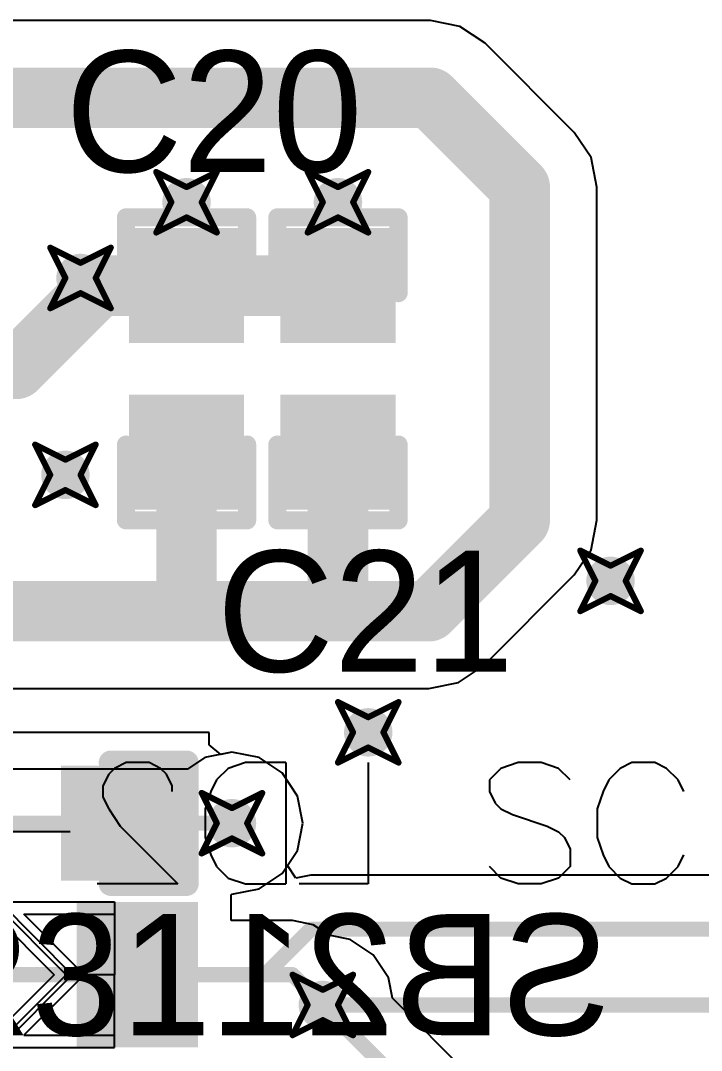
# Model space of a CAD drawing. Header units: millimetres. Extents: x 2.26 to 6.57, y 1.2 to 4.64.
# Drawn here: x 4.3535 to 4.5783, y 2.6781 to 3.0181 of the extents above; entities that cross this region are included whole.
import ezdxf

# ---------------------------------------------------------------- set-up
doc = ezdxf.new("R2010")
doc.units = ezdxf.units.MM
doc.header["$MEASUREMENT"] = 0
for name, color, linetype in [('BottomLayer', 5, 'Continuous'), ('BottomOverlay', 54, 'Continuous'), ('BottomPaste', 16, 'Continuous'), ('BottomSolder', 6, 'Continuous'), ('DrillDrawing', 1, 'Continuous'), ('MultiLayer', 9, 'Continuous'), ('TopLayer', 1, 'Continuous'), ('TopOverlay', 2, 'Continuous'), ('TopPaste', 8, 'Continuous'), ('TopSolder', 216, 'Continuous'), ('ViaHoleLayer', 16, 'Continuous')]:
    doc.layers.add(name, color=color, linetype=linetype)

# ---------------------------------------------------------------- blocks, each defined once
blk = doc.blocks.new('JP2_SMD_B_13')
at = {"layer": 'BottomLayer'}
for p, q in [((-0.02625, 0.02), (-0.02625, 0)), ((0.00375, 0.02), (-0.02625, 0.02)), ((-0.01625, 0), (0.00375, 0.02)), ((-0.00625, 0), (0.01375, 0.02)), ((0.01375, 0.02), (0.02375, 0.02)), ((0.02375, 0.02), (0.02375, -0.02)), ((-0.02625, -0.02), (-0.02625, 0)), ((-0.02625, 0), (-0.01625, 0)), ((-0.02625, 0), (-0.01625, 0)), ((-0.01625, 0), (0.00375, -0.02)), ((0.01375, -0.02), (-0.00625, 0)), ((0.00375, -0.02), (-0.02625, -0.02)), ((0.02375, -0.02), (0.01375, -0.02))]:
    blk.add_line(p, q, dxfattribs=at)
for points in [[(-0.01775, 0.02), (-0.04975, 0.02), (-0.01775, -0.02), (-0.04975, -0.02)], [(0.04975, 0.02), (0.01775, 0.02), (0.04975, -0.02), (0.01775, -0.02)]]:
    blk.add_solid(points, dxfattribs=at)
at = {"layer": 'BottomPaste'}
for p, q in [((-0.02625, 0.02), (-0.02625, 0)), ((0.00375, 0.02), (-0.02625, 0.02)), ((-0.01625, 0), (0.00375, 0.02)), ((-0.00625, 0), (0.01375, 0.02)), ((0.01375, 0.02), (0.02375, 0.02)), ((0.02375, 0.02), (0.02375, -0.02)), ((-0.02625, -0.02), (-0.02625, 0)), ((-0.02625, 0), (-0.01625, 0)), ((-0.02625, 0), (-0.01625, 0)), ((-0.01625, 0), (0.00375, -0.02)), ((0.01375, -0.02), (-0.00625, 0)), ((0.00375, -0.02), (-0.02625, -0.02)), ((0.02375, -0.02), (0.01375, -0.02))]:
    blk.add_line(p, q, dxfattribs=at)
for points in [[(-0.01775, 0.02), (-0.04975, 0.02), (-0.01775, -0.02), (-0.04975, -0.02)], [(0.04975, 0.02), (0.01775, 0.02), (0.04975, -0.02), (0.01775, -0.02)]]:
    blk.add_solid(points, dxfattribs=at)
at = {"layer": 'BottomSolder'}
for p, q in [((-0.02625, 0.024), (-0.02625, 0)), ((0.01175, 0.024), (-0.02625, 0.024)), ((-0.01225, 0), (0.01175, 0.024)), ((-0.01025, 0), (0.01375, 0.024)), ((0.01375, 0.024), (0.02375, 0.024)), ((0.02375, 0.024), (0.02375, -0.024)), ((-0.02625, -0.024), (-0.02625, 0)), ((-0.02625, 0), (-0.01225, 0)), ((-0.02625, 0), (-0.01225, 0)), ((-0.01225, 0), (0.01175, -0.024)), ((0.01375, -0.024), (-0.01025, 0)), ((0.01175, -0.024), (-0.02625, -0.024)), ((0.02375, -0.024), (0.01375, -0.024))]:
    blk.add_line(p, q, dxfattribs=at)
for points in [[(-0.01375, 0.024), (-0.05375, 0.024), (-0.01375, -0.024), (-0.05375, -0.024)], [(0.05375, 0.024), (0.01375, 0.024), (0.05375, -0.024), (0.01375, -0.024)]]:
    blk.add_solid(points, dxfattribs=at)
blk = doc.blocks.new('0603C_85')
at = {"layer": 'TopLayer'}
for points in [[(-0.0125, 0.015), (-0.0425, 0.015), (-0.0125, -0.015), (-0.0425, -0.015)], [(0.0425, 0.015), (0.0125, 0.015), (0.0425, -0.015), (0.0125, -0.015)]]:
    blk.add_solid(points, dxfattribs=at)
at = {"layer": 'TopOverlay', "const_width": 0.006}
for points in [[(-0.05, 0.02), (-0.025, 0.02)], [(-0.05, 0.02), (-0.05, -0.02)], [(0.025, 0.02), (0.05, 0.02)], [(0.05, 0.02), (0.05, -0.02)], [(-0.05, -0.02), (-0.025, -0.02)], [(0.025, -0.02), (0.05, -0.02)]]:
    blk.add_lwpolyline(points, dxfattribs=at)
at = {"layer": 'TopOverlay', "const_width": 0.003}
for points in [[(-0.0515, 0.02, 1), (-0.0485, 0.02, 1)], [(-0.0515, 0.02, 1), (-0.0485, 0.02, 1)], [(-0.0265, 0.02, 1), (-0.0235, 0.02, 1)], [(0.0235, 0.02, 1), (0.0265, 0.02, 1)], [(0.0485, 0.02, 1), (0.0515, 0.02, 1)], [(0.0485, 0.02, 1), (0.0515, 0.02, 1)], [(-0.0515, -0.02, 1), (-0.0485, -0.02, 1)], [(-0.0515, -0.02, 1), (-0.0485, -0.02, 1)], [(-0.0265, -0.02, 1), (-0.0235, -0.02, 1)], [(0.0235, -0.02, 1), (0.0265, -0.02, 1)], [(0.0485, -0.02, 1), (0.0515, -0.02, 1)], [(0.0485, -0.02, 1), (0.0515, -0.02, 1)]]:
    blk.add_lwpolyline(points, format="xyb", close=True, dxfattribs=at)
at = {"layer": 'TopPaste'}
for points in [[(-0.0125, 0.015), (-0.0425, 0.015), (-0.0125, -0.015), (-0.0425, -0.015)], [(0.0425, 0.015), (0.0125, 0.015), (0.0425, -0.015), (0.0125, -0.015)]]:
    blk.add_solid(points, dxfattribs=at)
at = {"layer": 'TopSolder'}
for points in [[(-0.0085, 0.019), (-0.0465, 0.019), (-0.0085, -0.019), (-0.0465, -0.019)], [(0.0465, 0.019), (0.0085, 0.019), (0.0465, -0.019), (0.0085, -0.019)]]:
    blk.add_solid(points, dxfattribs=at)
blk = doc.blocks.new('0603R_102')
at = {"layer": 'TopLayer'}
for points in [[(-0.0125, 0.015), (-0.0425, 0.015), (-0.0125, -0.015), (-0.0425, -0.015)], [(0.0425, 0.015), (0.0125, 0.015), (0.0425, -0.015), (0.0125, -0.015)]]:
    blk.add_solid(points, dxfattribs=at)
at = {"layer": 'TopOverlay', "const_width": 0.008}
for points in [[(-0.05, 0.02), (-0.025, 0.02)], [(-0.05, -0.02), (-0.05, 0.02)], [(0.025, 0.02), (0.05, 0.02)], [(0.05, -0.02), (0.05, 0.02)], [(-0.05, -0.02), (-0.025, -0.02)], [(0.025, -0.02), (0.05, -0.02)]]:
    blk.add_lwpolyline(points, dxfattribs=at)
at = {"layer": 'TopOverlay', "const_width": 0.004}
for points in [[(-0.052, 0.02, 1), (-0.048, 0.02, 1)], [(-0.052, 0.02, 1), (-0.048, 0.02, 1)], [(-0.027, 0.02, 1), (-0.023, 0.02, 1)], [(0.023, 0.02, 1), (0.027, 0.02, 1)], [(0.048, 0.02, 1), (0.052, 0.02, 1)], [(0.048, 0.02, 1), (0.052, 0.02, 1)], [(-0.052, -0.02, 1), (-0.048, -0.02, 1)], [(-0.052, -0.02, 1), (-0.048, -0.02, 1)], [(-0.027, -0.02, 1), (-0.023, -0.02, 1)], [(0.023, -0.02, 1), (0.027, -0.02, 1)], [(0.048, -0.02, 1), (0.052, -0.02, 1)], [(0.048, -0.02, 1), (0.052, -0.02, 1)]]:
    blk.add_lwpolyline(points, format="xyb", close=True, dxfattribs=at)
at = {"layer": 'TopPaste'}
for points in [[(-0.0125, 0.015), (-0.0425, 0.015), (-0.0125, -0.015), (-0.0425, -0.015)], [(0.0425, 0.015), (0.0125, 0.015), (0.0425, -0.015), (0.0125, -0.015)]]:
    blk.add_solid(points, dxfattribs=at)
at = {"layer": 'TopSolder'}
for points in [[(-0.0085, 0.019), (-0.0465, 0.019), (-0.0085, -0.019), (-0.0465, -0.019)], [(0.0465, 0.019), (0.0085, 0.019), (0.0465, -0.019), (0.0085, -0.019)]]:
    blk.add_solid(points, dxfattribs=at)
blk = doc.blocks.new('0603C_173')
at = {"layer": 'TopLayer'}
for points in [[(-0.0125, 0.015), (-0.0425, 0.015), (-0.0125, -0.015), (-0.0425, -0.015)], [(0.0425, 0.015), (0.0125, 0.015), (0.0425, -0.015), (0.0125, -0.015)]]:
    blk.add_solid(points, dxfattribs=at)
at = {"layer": 'TopOverlay', "const_width": 0.006}
for points in [[(-0.05, -0.02), (-0.05, 0.02)], [(-0.025, 0.02), (-0.05, 0.02)], [(0.05, 0.02), (0.025, 0.02)], [(0.05, -0.02), (0.05, 0.02)], [(-0.025, -0.02), (-0.05, -0.02)], [(0.05, -0.02), (0.025, -0.02)]]:
    blk.add_lwpolyline(points, dxfattribs=at)
at = {"layer": 'TopOverlay', "const_width": 0.003}
for points in [[(-0.0515, 0.02, 1), (-0.0485, 0.02, 1)], [(-0.0515, 0.02, 1), (-0.0485, 0.02, 1)], [(-0.0265, 0.02, 1), (-0.0235, 0.02, 1)], [(0.0235, 0.02, 1), (0.0265, 0.02, 1)], [(0.0485, 0.02, 1), (0.0515, 0.02, 1)], [(0.0485, 0.02, 1), (0.0515, 0.02, 1)], [(-0.0515, -0.02, 1), (-0.0485, -0.02, 1)], [(-0.0515, -0.02, 1), (-0.0485, -0.02, 1)], [(-0.0265, -0.02, 1), (-0.0235, -0.02, 1)], [(0.0235, -0.02, 1), (0.0265, -0.02, 1)], [(0.0485, -0.02, 1), (0.0515, -0.02, 1)], [(0.0485, -0.02, 1), (0.0515, -0.02, 1)]]:
    blk.add_lwpolyline(points, format="xyb", close=True, dxfattribs=at)
at = {"layer": 'TopPaste'}
for points in [[(-0.0125, 0.015), (-0.0425, 0.015), (-0.0125, -0.015), (-0.0425, -0.015)], [(0.0425, 0.015), (0.0125, 0.015), (0.0425, -0.015), (0.0125, -0.015)]]:
    blk.add_solid(points, dxfattribs=at)
at = {"layer": 'TopSolder'}
for points in [[(-0.0085, 0.019), (-0.0465, 0.019), (-0.0085, -0.019), (-0.0465, -0.019)], [(0.0465, 0.019), (0.0085, 0.019), (0.0465, -0.019), (0.0085, -0.019)]]:
    blk.add_solid(points, dxfattribs=at)

msp = doc.modelspace()

# ---------------------------------------------------------------- linework, layer by layer
at = {"layer": 'BottomLayer'}
for p, q in [((4.4142935, 2.7748151), (4.4085724, 2.7709924)), ((4.4232677, 2.7766002), (4.4142935, 2.7748151)), ((4.4322419, 2.7748151), (4.4232677, 2.7766002)), ((4.4398498, 2.7697317), (4.4322419, 2.7748151)), ((4.4085724, 2.7709924), (4.3382677, 2.7709924)), ((4.4449332, 2.7621238), (4.4398498, 2.7697317)), ((4.4467183, 2.7531496), (4.4449332, 2.7621238)), ((4.4449332, 2.7441754), (4.4467183, 2.7531496)), ((4.4398498, 2.7365675), (4.4449332, 2.7441754)), ((4.4322419, 2.7314841), (4.4398498, 2.7365675)), ((4.4232678, 2.729699), (4.4322419, 2.7314841)), ((4.4230177, 2.7294938), (4.4232678, 2.729699)), ((4.4230177, 2.7209924), (4.4230177, 2.7294938)), ((4.4432677, 2.7209924), (4.4230177, 2.7209924)), ((4.4500959, 2.7196342), (4.4432677, 2.7209924)), ((4.4552169, 2.7162125), (4.4500959, 2.7196342)), ((4.4622419, 2.7148151), (4.4552169, 2.7162125)), ((4.4698498, 2.7097317), (4.4622419, 2.7148151)), ((4.4749332, 2.7021238), (4.4698498, 2.7097317)), ((4.4762756, 2.6953753), (4.4749332, 2.7021238)), ((4.5908055, 2.5808453), (4.4762756, 2.6953753))]:
    msp.add_line(p, q, dxfattribs=at)
for points, const_width in [([(4.4042677, 2.9581496, 1), (4.4122677, 2.9581496, 1)], 0.008), ([(4.4542677, 2.9581496, 1), (4.4622677, 2.9581496, 1)], 0.008), ([(4.3692677, 2.9331496, 1), (4.3772677, 2.9331496, 1)], 0.008), ([(4.3642677, 2.8681496, 1), (4.3722677, 2.8681496, 1)], 0.008), ([(4.5442677, 2.8331496, 1), (4.5522677, 2.8331496, 1)], 0.008), ([(4.4642677, 2.7831496, 1), (4.4722677, 2.7831496, 1)], 0.008), ([(4.4192677, 2.7531496, 1), (4.4272677, 2.7531496, 1)], 0.008), ([(4.4220177, 2.7531496, 1), (4.4245177, 2.7531496, 1)], 0.0025), ([(4.3907677, 2.7031496, 1), (4.3932677, 2.7031496, 1)], 0.0025), ([(4.4420177, 2.7031496, 1), (4.4445177, 2.7031496, 1)], 0.0025), ([(4.4420177, 2.7031496, 1), (4.4445177, 2.7031496, 1)], 0.0025), ([(4.4492677, 2.6931496, 1), (4.4572677, 2.6931496, 1)], 0.008), ([(4.4520177, 2.6931496, 1), (4.4545177, 2.6931496, 1)], 0.0025), ([(4.4520177, 2.6931496, 1), (4.4545177, 2.6931496, 1)], 0.0025)]:
    msp.add_lwpolyline(points, format="xyb", close=True, dxfattribs=dict(at, const_width=const_width))
at = {"layer": 'BottomLayer', "const_width": 0.005}
for points in [[(4.3382677, 2.7531496), (4.4232677, 2.7531496)], [(4.3920177, 2.7031496), (4.4432677, 2.7031496)], [(4.4432677, 2.7031496), (4.4532677, 2.6931496)], [(4.4532677, 2.6931496), (4.5882677, 2.5581496)]]:
    msp.add_lwpolyline(points, dxfattribs=at)
at = {"layer": 'BottomOverlay'}
for p, q in [((4.3844761, 2.7712367), (4.3825718, 2.7693323)), ((4.3882848, 2.773141), (4.3844761, 2.7712367)), ((4.3959022, 2.773141), (4.3882848, 2.773141)), ((4.3997109, 2.7712367), (4.3959022, 2.773141)), ((4.4016153, 2.7693323), (4.3997109, 2.7712367)), ((4.4219919, 2.7712367), (4.4181832, 2.767428)), ((4.4277049, 2.773141), (4.4219919, 2.7712367)), ((4.4410354, 2.773141), (4.4277049, 2.773141)), ((4.4410354, 2.773141), (4.4410354, 2.7331496)), ((4.4682677, 2.773141), (4.4682677, 2.7331496)), ((4.3825718, 2.7693323), (4.3806674, 2.7655236)), ((4.4035196, 2.7655236), (4.4016153, 2.7693323)), ((4.4181832, 2.767428), (4.4162788, 2.7636193)), ((4.3806674, 2.7655236), (4.3806674, 2.7617149)), ((4.4035196, 2.7636193), (4.4035196, 2.7655236)), ((4.3806674, 2.7617149), (4.3825718, 2.7579062)), ((4.4162788, 2.7636193), (4.4143744, 2.7579062)), ((4.3825718, 2.7579062), (4.3863805, 2.7521931)), ((4.4143744, 2.7579062), (4.4143744, 2.7483844)), ((4.3863805, 2.7521931), (4.405424, 2.7331496)), ((4.3698126, 2.7502888), (4.3355342, 2.7502888)), ((4.4143744, 2.7483844), (4.4162788, 2.7426714)), ((4.4162788, 2.7426714), (4.4181832, 2.7388627)), ((4.4181832, 2.7388627), (4.4219919, 2.735054)), ((4.4219919, 2.735054), (4.4277049, 2.7331496)), ((4.405424, 2.7331496), (4.378763, 2.7331496)), ((4.4277049, 2.7331496), (4.4410354, 2.7331496)), ((4.4682677, 2.7331496), (4.4454155, 2.7331496))]:
    msp.add_line(p, q, dxfattribs=at)
at = {"layer": 'DrillDrawing', "const_width": 0.002}
for points in [[(4.3982677, 2.9681496), (4.4082677, 2.9631496)], [(4.3982677, 2.9681496), (4.4032677, 2.9581496)], [(4.4082677, 2.9631496), (4.4182677, 2.9681496)], [(4.4132677, 2.9581496), (4.4182677, 2.9681496)], [(4.4482677, 2.9681496), (4.4582677, 2.9631496)], [(4.4482677, 2.9681496), (4.4532677, 2.9581496)], [(4.4582677, 2.9631496), (4.4682677, 2.9681496)], [(4.4632677, 2.9581496), (4.4682677, 2.9681496)], [(4.3982677, 2.9481496), (4.4032677, 2.9581496)], [(4.4132677, 2.9581496), (4.4182677, 2.9481496)], [(4.4482677, 2.9481496), (4.4532677, 2.9581496)], [(4.4632677, 2.9581496), (4.4682677, 2.9481496)], [(4.3982677, 2.9481496), (4.4082677, 2.9531496)], [(4.4082677, 2.9531496), (4.4182677, 2.9481496)], [(4.4482677, 2.9481496), (4.4582677, 2.9531496)], [(4.4582677, 2.9531496), (4.4682677, 2.9481496)], [(4.3632677, 2.9431496), (4.3732677, 2.9381496)], [(4.3632677, 2.9431496), (4.3682677, 2.9331496)], [(4.3732677, 2.9381496), (4.3832677, 2.9431496)], [(4.3782677, 2.9331496), (4.3832677, 2.9431496)], [(4.3632677, 2.9231496), (4.3682677, 2.9331496)], [(4.3782677, 2.9331496), (4.3832677, 2.9231496)], [(4.3632677, 2.9231496), (4.3732677, 2.9281496)], [(4.3732677, 2.9281496), (4.3832677, 2.9231496)], [(4.3582677, 2.8781496), (4.3682677, 2.8731496)], [(4.3582677, 2.8781496), (4.3632677, 2.8681496)], [(4.3682677, 2.8731496), (4.3782677, 2.8781496)], [(4.3732677, 2.8681496), (4.3782677, 2.8781496)], [(4.3582677, 2.8581496), (4.3632677, 2.8681496)], [(4.3732677, 2.8681496), (4.3782677, 2.8581496)], [(4.3582677, 2.8581496), (4.3682677, 2.8631496)], [(4.3682677, 2.8631496), (4.3782677, 2.8581496)], [(4.5382677, 2.8431496), (4.5482677, 2.8381496)], [(4.5382677, 2.8431496), (4.5432677, 2.8331496)], [(4.5482677, 2.8381496), (4.5582677, 2.8431496)], [(4.5532677, 2.8331496), (4.5582677, 2.8431496)], [(4.5382677, 2.8231496), (4.5432677, 2.8331496)], [(4.5532677, 2.8331496), (4.5582677, 2.8231496)], [(4.5382677, 2.8231496), (4.5482677, 2.8281496)], [(4.5482677, 2.8281496), (4.5582677, 2.8231496)], [(4.4582677, 2.7931496), (4.4682677, 2.7881496)], [(4.4582677, 2.7931496), (4.4632677, 2.7831496)], [(4.4682677, 2.7881496), (4.4782677, 2.7931496)], [(4.4732677, 2.7831496), (4.4782677, 2.7931496)], [(4.4582677, 2.7731496), (4.4632677, 2.7831496)], [(4.4732677, 2.7831496), (4.4782677, 2.7731496)], [(4.4582677, 2.7731496), (4.4682677, 2.7781496)], [(4.4682677, 2.7781496), (4.4782677, 2.7731496)], [(4.4132677, 2.7631496), (4.4232677, 2.7581496)], [(4.4132677, 2.7631496), (4.4182677, 2.7531496)], [(4.4232677, 2.7581496), (4.4332677, 2.7631496)], [(4.4282677, 2.7531496), (4.4332677, 2.7631496)], [(4.4132677, 2.7431496), (4.4182677, 2.7531496)], [(4.4282677, 2.7531496), (4.4332677, 2.7431496)], [(4.4132677, 2.7431496), (4.4232677, 2.7481496)], [(4.4232677, 2.7481496), (4.4332677, 2.7431496)], [(4.4432677, 2.7031496), (4.4532677, 2.6981496)], [(4.4432677, 2.7031496), (4.4482677, 2.6931496)], [(4.4532677, 2.6981496), (4.4632677, 2.7031496)], [(4.4582677, 2.6931496), (4.4632677, 2.7031496)], [(4.4432677, 2.6831496), (4.4482677, 2.6931496)], [(4.4582677, 2.6931496), (4.4632677, 2.6831496)], [(4.4432677, 2.6831496), (4.4532677, 2.6881496)], [(4.4532677, 2.6881496), (4.4632677, 2.6831496)]]:
    msp.add_lwpolyline(points, dxfattribs=at)
at = {"layer": 'DrillDrawing', "const_width": 0.001}
for points in [[(4.3977677, 2.9681496, 1), (4.3987677, 2.9681496, 1)], [(4.3977677, 2.9681496, 1), (4.3987677, 2.9681496, 1)], [(4.4177677, 2.9681496, 1), (4.4187677, 2.9681496, 1)], [(4.4177677, 2.9681496, 1), (4.4187677, 2.9681496, 1)], [(4.4477677, 2.9681496, 1), (4.4487677, 2.9681496, 1)], [(4.4477677, 2.9681496, 1), (4.4487677, 2.9681496, 1)], [(4.4677677, 2.9681496, 1), (4.4687677, 2.9681496, 1)], [(4.4677677, 2.9681496, 1), (4.4687677, 2.9681496, 1)], [(4.4077677, 2.9631496, 1), (4.4087677, 2.9631496, 1)], [(4.4077677, 2.9631496, 1), (4.4087677, 2.9631496, 1)], [(4.4577677, 2.9631496, 1), (4.4587677, 2.9631496, 1)], [(4.4577677, 2.9631496, 1), (4.4587677, 2.9631496, 1)], [(4.4027677, 2.9581496, 1), (4.4037677, 2.9581496, 1)], [(4.4027677, 2.9581496, 1), (4.4037677, 2.9581496, 1)], [(4.4127677, 2.9581496, 1), (4.4137677, 2.9581496, 1)], [(4.4127677, 2.9581496, 1), (4.4137677, 2.9581496, 1)], [(4.4527677, 2.9581496, 1), (4.4537677, 2.9581496, 1)], [(4.4527677, 2.9581496, 1), (4.4537677, 2.9581496, 1)], [(4.4627677, 2.9581496, 1), (4.4637677, 2.9581496, 1)], [(4.4627677, 2.9581496, 1), (4.4637677, 2.9581496, 1)], [(4.4077677, 2.9531496, 1), (4.4087677, 2.9531496, 1)], [(4.4077677, 2.9531496, 1), (4.4087677, 2.9531496, 1)], [(4.4577677, 2.9531496, 1), (4.4587677, 2.9531496, 1)], [(4.4577677, 2.9531496, 1), (4.4587677, 2.9531496, 1)], [(4.3977677, 2.9481496, 1), (4.3987677, 2.9481496, 1)], [(4.3977677, 2.9481496, 1), (4.3987677, 2.9481496, 1)], [(4.4177677, 2.9481496, 1), (4.4187677, 2.9481496, 1)], [(4.4177677, 2.9481496, 1), (4.4187677, 2.9481496, 1)], [(4.4477677, 2.9481496, 1), (4.4487677, 2.9481496, 1)], [(4.4477677, 2.9481496, 1), (4.4487677, 2.9481496, 1)], [(4.4677677, 2.9481496, 1), (4.4687677, 2.9481496, 1)], [(4.4677677, 2.9481496, 1), (4.4687677, 2.9481496, 1)], [(4.3627677, 2.9431496, 1), (4.3637677, 2.9431496, 1)], [(4.3627677, 2.9431496, 1), (4.3637677, 2.9431496, 1)], [(4.3827677, 2.9431496, 1), (4.3837677, 2.9431496, 1)], [(4.3827677, 2.9431496, 1), (4.3837677, 2.9431496, 1)], [(4.3727677, 2.9381496, 1), (4.3737677, 2.9381496, 1)], [(4.3727677, 2.9381496, 1), (4.3737677, 2.9381496, 1)], [(4.3677677, 2.9331496, 1), (4.3687677, 2.9331496, 1)], [(4.3677677, 2.9331496, 1), (4.3687677, 2.9331496, 1)], [(4.3777677, 2.9331496, 1), (4.3787677, 2.9331496, 1)], [(4.3777677, 2.9331496, 1), (4.3787677, 2.9331496, 1)], [(4.3727677, 2.9281496, 1), (4.3737677, 2.9281496, 1)], [(4.3727677, 2.9281496, 1), (4.3737677, 2.9281496, 1)], [(4.3627677, 2.9231496, 1), (4.3637677, 2.9231496, 1)], [(4.3627677, 2.9231496, 1), (4.3637677, 2.9231496, 1)], [(4.3827677, 2.9231496, 1), (4.3837677, 2.9231496, 1)], [(4.3827677, 2.9231496, 1), (4.3837677, 2.9231496, 1)], [(4.3577677, 2.8781496, 1), (4.3587677, 2.8781496, 1)], [(4.3577677, 2.8781496, 1), (4.3587677, 2.8781496, 1)], [(4.3777677, 2.8781496, 1), (4.3787677, 2.8781496, 1)], [(4.3777677, 2.8781496, 1), (4.3787677, 2.8781496, 1)], [(4.3677677, 2.8731496, 1), (4.3687677, 2.8731496, 1)], [(4.3677677, 2.8731496, 1), (4.3687677, 2.8731496, 1)], [(4.3627677, 2.8681496, 1), (4.3637677, 2.8681496, 1)], [(4.3627677, 2.8681496, 1), (4.3637677, 2.8681496, 1)], [(4.3727677, 2.8681496, 1), (4.3737677, 2.8681496, 1)], [(4.3727677, 2.8681496, 1), (4.3737677, 2.8681496, 1)], [(4.3677677, 2.8631496, 1), (4.3687677, 2.8631496, 1)], [(4.3677677, 2.8631496, 1), (4.3687677, 2.8631496, 1)], [(4.3577677, 2.8581496, 1), (4.3587677, 2.8581496, 1)], [(4.3577677, 2.8581496, 1), (4.3587677, 2.8581496, 1)], [(4.3777677, 2.8581496, 1), (4.3787677, 2.8581496, 1)], [(4.3777677, 2.8581496, 1), (4.3787677, 2.8581496, 1)], [(4.5377677, 2.8431496, 1), (4.5387677, 2.8431496, 1)], [(4.5377677, 2.8431496, 1), (4.5387677, 2.8431496, 1)], [(4.5577677, 2.8431496, 1), (4.5587677, 2.8431496, 1)], [(4.5577677, 2.8431496, 1), (4.5587677, 2.8431496, 1)], [(4.5477677, 2.8381496, 1), (4.5487677, 2.8381496, 1)], [(4.5477677, 2.8381496, 1), (4.5487677, 2.8381496, 1)], [(4.5427677, 2.8331496, 1), (4.5437677, 2.8331496, 1)], [(4.5427677, 2.8331496, 1), (4.5437677, 2.8331496, 1)], [(4.5527677, 2.8331496, 1), (4.5537677, 2.8331496, 1)], [(4.5527677, 2.8331496, 1), (4.5537677, 2.8331496, 1)], [(4.5477677, 2.8281496, 1), (4.5487677, 2.8281496, 1)], [(4.5477677, 2.8281496, 1), (4.5487677, 2.8281496, 1)], [(4.5377677, 2.8231496, 1), (4.5387677, 2.8231496, 1)], [(4.5377677, 2.8231496, 1), (4.5387677, 2.8231496, 1)], [(4.5577677, 2.8231496, 1), (4.5587677, 2.8231496, 1)], [(4.5577677, 2.8231496, 1), (4.5587677, 2.8231496, 1)], [(4.4577677, 2.7931496, 1), (4.4587677, 2.7931496, 1)], [(4.4577677, 2.7931496, 1), (4.4587677, 2.7931496, 1)], [(4.4777677, 2.7931496, 1), (4.4787677, 2.7931496, 1)], [(4.4777677, 2.7931496, 1), (4.4787677, 2.7931496, 1)], [(4.4677677, 2.7881496, 1), (4.4687677, 2.7881496, 1)], [(4.4677677, 2.7881496, 1), (4.4687677, 2.7881496, 1)], [(4.4627677, 2.7831496, 1), (4.4637677, 2.7831496, 1)], [(4.4627677, 2.7831496, 1), (4.4637677, 2.7831496, 1)], [(4.4727677, 2.7831496, 1), (4.4737677, 2.7831496, 1)], [(4.4727677, 2.7831496, 1), (4.4737677, 2.7831496, 1)], [(4.4677677, 2.7781496, 1), (4.4687677, 2.7781496, 1)], [(4.4677677, 2.7781496, 1), (4.4687677, 2.7781496, 1)], [(4.4577677, 2.7731496, 1), (4.4587677, 2.7731496, 1)], [(4.4577677, 2.7731496, 1), (4.4587677, 2.7731496, 1)], [(4.4777677, 2.7731496, 1), (4.4787677, 2.7731496, 1)], [(4.4777677, 2.7731496, 1), (4.4787677, 2.7731496, 1)], [(4.4127677, 2.7631496, 1), (4.4137677, 2.7631496, 1)], [(4.4127677, 2.7631496, 1), (4.4137677, 2.7631496, 1)], [(4.4327677, 2.7631496, 1), (4.4337677, 2.7631496, 1)], [(4.4327677, 2.7631496, 1), (4.4337677, 2.7631496, 1)], [(4.4227677, 2.7581496, 1), (4.4237677, 2.7581496, 1)], [(4.4227677, 2.7581496, 1), (4.4237677, 2.7581496, 1)], [(4.4177677, 2.7531496, 1), (4.4187677, 2.7531496, 1)], [(4.4177677, 2.7531496, 1), (4.4187677, 2.7531496, 1)], [(4.4277677, 2.7531496, 1), (4.4287677, 2.7531496, 1)], [(4.4277677, 2.7531496, 1), (4.4287677, 2.7531496, 1)], [(4.4227677, 2.7481496, 1), (4.4237677, 2.7481496, 1)], [(4.4227677, 2.7481496, 1), (4.4237677, 2.7481496, 1)], [(4.4127677, 2.7431496, 1), (4.4137677, 2.7431496, 1)], [(4.4127677, 2.7431496, 1), (4.4137677, 2.7431496, 1)], [(4.4327677, 2.7431496, 1), (4.4337677, 2.7431496, 1)], [(4.4327677, 2.7431496, 1), (4.4337677, 2.7431496, 1)], [(4.4427677, 2.7031496, 1), (4.4437677, 2.7031496, 1)], [(4.4427677, 2.7031496, 1), (4.4437677, 2.7031496, 1)], [(4.4627677, 2.7031496, 1), (4.4637677, 2.7031496, 1)], [(4.4627677, 2.7031496, 1), (4.4637677, 2.7031496, 1)], [(4.4527677, 2.6981496, 1), (4.4537677, 2.6981496, 1)], [(4.4527677, 2.6981496, 1), (4.4537677, 2.6981496, 1)], [(4.4477677, 2.6931496, 1), (4.4487677, 2.6931496, 1)], [(4.4477677, 2.6931496, 1), (4.4487677, 2.6931496, 1)], [(4.4577677, 2.6931496, 1), (4.4587677, 2.6931496, 1)], [(4.4577677, 2.6931496, 1), (4.4587677, 2.6931496, 1)], [(4.4527677, 2.6881496, 1), (4.4537677, 2.6881496, 1)], [(4.4527677, 2.6881496, 1), (4.4537677, 2.6881496, 1)], [(4.4427677, 2.6831496, 1), (4.4437677, 2.6831496, 1)], [(4.4427677, 2.6831496, 1), (4.4437677, 2.6831496, 1)], [(4.4627677, 2.6831496, 1), (4.4637677, 2.6831496, 1)], [(4.4627677, 2.6831496, 1), (4.4637677, 2.6831496, 1)]]:
    msp.add_lwpolyline(points, format="xyb", close=True, dxfattribs=at)
at = {"layer": 'MultiLayer', "const_width": 0.008}
for points in [[(4.4042677, 2.9581496, 1), (4.4122677, 2.9581496, 1)], [(4.4542677, 2.9581496, 1), (4.4622677, 2.9581496, 1)], [(4.3692677, 2.9331496, 1), (4.3772677, 2.9331496, 1)], [(4.3642677, 2.8681496, 1), (4.3722677, 2.8681496, 1)], [(4.5442677, 2.8331496, 1), (4.5522677, 2.8331496, 1)], [(4.4642677, 2.7831496, 1), (4.4722677, 2.7831496, 1)], [(4.4192677, 2.7531496, 1), (4.4272677, 2.7531496, 1)], [(4.4492677, 2.6931496, 1), (4.4572677, 2.6931496, 1)]]:
    msp.add_lwpolyline(points, format="xyb", close=True, dxfattribs=at)
at = {"layer": 'TopLayer'}
for p, q in [((4.4887917, 3.0181154), (4.3093499, 3.0181154)), ((4.4985462, 3.0161751), (4.4887917, 3.0181154)), ((4.5068157, 3.0106496), (4.4985462, 3.0161751)), ((4.5362917, 2.9811736), (4.5068157, 3.0106496)), ((4.5418172, 2.9729041), (4.5362917, 2.9811736)), ((4.5437575, 2.9631496), (4.5418172, 2.9729041)), ((4.5437575, 2.8531496), (4.5437575, 2.9631496)), ((4.5418172, 2.8433951), (4.5437575, 2.8531496)), ((4.5362917, 2.8351256), (4.5418172, 2.8433951)), ((4.5062917, 2.8051256), (4.5362917, 2.8351256)), ((4.4980222, 2.7996001), (4.5062917, 2.8051256)), ((4.4882677, 2.7976598), (4.4980222, 2.7996001)), ((4.1988258, 2.7976597), (4.3782677, 2.7976597)), ((4.3782677, 2.7976597), (4.3782682, 2.7976598)), ((4.3782682, 2.7976598), (4.4882677, 2.7976598)), ((4.4157677, 2.7831496), (4.3007677, 2.7831496)), ((4.4157677, 2.7790492), (4.4157677, 2.7831496)), ((4.4196328, 2.7758772), (4.4157677, 2.7790492)), ((4.4232677, 2.7766002), (4.4196328, 2.7758772)), ((4.4322419, 2.7748151), (4.4232677, 2.7766002)), ((4.4398498, 2.7697317), (4.4322419, 2.7748151)), ((4.4449332, 2.7621238), (4.4398498, 2.7697317)), ((4.4467183, 2.7531496), (4.4449332, 2.7621238)), ((4.4449332, 2.7441754), (4.4467183, 2.7531496)), ((4.4415912, 2.7391737), (4.4449332, 2.7441754)), ((4.444369, 2.7350163), (4.4415912, 2.7391737)), ((4.4492764, 2.7359924), (4.444369, 2.7350163)), ((4.5908769, 2.7359924), (4.4492764, 2.7359924))]:
    msp.add_line(p, q, dxfattribs=at)
for points, const_width in [([(4.2987917, 2.9926256), (4.4887917, 2.9926256)], 0.02), ([(4.4887917, 2.9926256), (4.5182677, 2.9631496)], 0.02), ([(4.5182677, 2.8531496), (4.5182677, 2.9631496)], 0.02), ([(4.3520079, 2.9031496), (4.3795079, 2.9306496)], 0.02), ([(4.3795079, 2.9306496), (4.4082677, 2.9306496)], 0.02), ([(4.4082677, 2.9306496), (4.4582677, 2.9306496)], 0.02), ([(4.3344497, 2.9031496), (4.3520079, 2.9031496)], 0.02), ([(4.4082677, 2.8231496), (4.4082677, 2.8756496)], 0.02), ([(4.4582677, 2.8281496), (4.4582677, 2.8756496)], 0.02), ([(4.4882677, 2.8231496), (4.5182677, 2.8531496)], 0.02), ([(4.4532677, 2.8231496), (4.4582677, 2.8281496)], 0.02), ([(4.3332677, 2.8231495), (4.3782677, 2.8231495)], 0.02), ([(4.3782677, 2.8231495), (4.3782678, 2.8231496)], 0.02), ([(4.3782678, 2.8231496), (4.4082677, 2.8231496)], 0.02), ([(4.4082677, 2.8231496), (4.4532677, 2.8231496)], 0.02), ([(4.4532677, 2.8231496), (4.4882677, 2.8231496)], 0.02), ([(4.3857677, 2.7531496), (4.4232677, 2.7531496)], 0.005), ([(4.4342764, 2.7031496), (4.4492764, 2.7181496)], 0.005), ([(4.4492764, 2.7181496), (4.5982677, 2.7181496)], 0.005), ([(4.2832677, 2.7031496), (4.4342764, 2.7031496)], 0.005), ([(4.4532677, 2.6931496), (4.5982677, 2.6931496)], 0.005)]:
    msp.add_lwpolyline(points, dxfattribs=dict(at, const_width=const_width))
for points, const_width in [([(4.4837917, 2.9926256, 1), (4.4937917, 2.9926256, 1)], 0.01), ([(4.4837917, 2.9926256, 1), (4.4937917, 2.9926256, 1)], 0.01), ([(4.5132677, 2.9631496, 1), (4.5232677, 2.9631496, 1)], 0.01), ([(4.5132677, 2.9631496, 1), (4.5232677, 2.9631496, 1)], 0.01), ([(4.4042677, 2.9581496, 1), (4.4122677, 2.9581496, 1)], 0.008), ([(4.4542677, 2.9581496, 1), (4.4622677, 2.9581496, 1)], 0.008), ([(4.3692677, 2.9331496, 1), (4.3772677, 2.9331496, 1)], 0.008), ([(4.3745079, 2.9306496, 1), (4.3845079, 2.9306496, 1)], 0.01), ([(4.3745079, 2.9306496, 1), (4.3845079, 2.9306496, 1)], 0.01), ([(4.4032677, 2.9306496, 1), (4.4132677, 2.9306496, 1)], 0.01), ([(4.4032677, 2.9306496, 1), (4.4132677, 2.9306496, 1)], 0.01), ([(4.4532677, 2.9306496, 1), (4.4632677, 2.9306496, 1)], 0.01), ([(4.3470079, 2.9031496, 1), (4.3570079, 2.9031496, 1)], 0.01), ([(4.3470079, 2.9031496, 1), (4.3570079, 2.9031496, 1)], 0.01), ([(4.4032677, 2.8756496, 1), (4.4132677, 2.8756496, 1)], 0.01), ([(4.4532677, 2.8756496, 1), (4.4632677, 2.8756496, 1)], 0.01), ([(4.3642677, 2.8681496, 1), (4.3722677, 2.8681496, 1)], 0.008), ([(4.5132677, 2.8531496, 1), (4.5232677, 2.8531496, 1)], 0.01), ([(4.5132677, 2.8531496, 1), (4.5232677, 2.8531496, 1)], 0.01), ([(4.5442677, 2.8331496, 1), (4.5522677, 2.8331496, 1)], 0.008), ([(4.4532677, 2.8281496, 1), (4.4632677, 2.8281496, 1)], 0.01), ([(4.4532677, 2.8281496, 1), (4.4632677, 2.8281496, 1)], 0.01), ([(4.3732677, 2.8231495, 1), (4.3832677, 2.8231495, 1)], 0.01), ([(4.3732677, 2.8231495, 1), (4.3832677, 2.8231495, 1)], 0.01), ([(4.3732678, 2.8231496, 1), (4.3832678, 2.8231496, 1)], 0.01), ([(4.3732678, 2.8231496, 1), (4.3832678, 2.8231496, 1)], 0.01), ([(4.4032677, 2.8231496, 1), (4.4132677, 2.8231496, 1)], 0.01), ([(4.4032677, 2.8231496, 1), (4.4132677, 2.8231496, 1)], 0.01), ([(4.4032677, 2.8231496, 1), (4.4132677, 2.8231496, 1)], 0.01), ([(4.4482677, 2.8231496, 1), (4.4582677, 2.8231496, 1)], 0.01), ([(4.4482677, 2.8231496, 1), (4.4582677, 2.8231496, 1)], 0.01), ([(4.4482677, 2.8231496, 1), (4.4582677, 2.8231496, 1)], 0.01), ([(4.4832677, 2.8231496, 1), (4.4932677, 2.8231496, 1)], 0.01), ([(4.4832677, 2.8231496, 1), (4.4932677, 2.8231496, 1)], 0.01), ([(4.4642677, 2.7831496, 1), (4.4722677, 2.7831496, 1)], 0.008), ([(4.4192677, 2.7531496, 1), (4.4272677, 2.7531496, 1)], 0.008), ([(4.3845177, 2.7531496, 1), (4.3870177, 2.7531496, 1)], 0.0025), ([(4.4220177, 2.7531496, 1), (4.4245177, 2.7531496, 1)], 0.0025), ([(4.4480264, 2.7181496, 1), (4.4505264, 2.7181496, 1)], 0.0025), ([(4.4480264, 2.7181496, 1), (4.4505264, 2.7181496, 1)], 0.0025), ([(4.4330264, 2.7031496, 1), (4.4355264, 2.7031496, 1)], 0.0025), ([(4.4330264, 2.7031496, 1), (4.4355264, 2.7031496, 1)], 0.0025), ([(4.4492677, 2.6931496, 1), (4.4572677, 2.6931496, 1)], 0.008), ([(4.4520177, 2.6931496, 1), (4.4545177, 2.6931496, 1)], 0.0025)]:
    msp.add_lwpolyline(points, format="xyb", close=True, dxfattribs=dict(at, const_width=const_width))
at = {"layer": 'TopOverlay'}
for p, q in [((4.5120764, 2.7712367), (4.5082677, 2.767428)), ((4.5177895, 2.773141), (4.5120764, 2.7712367)), ((4.5254069, 2.773141), (4.5177895, 2.773141)), ((4.5311199, 2.7712367), (4.5254069, 2.773141)), ((4.5349287, 2.767428), (4.5311199, 2.7712367)), ((4.5514965, 2.7712367), (4.5476878, 2.767428)), ((4.5553052, 2.773141), (4.5514965, 2.7712367)), ((4.5629226, 2.773141), (4.5553052, 2.773141)), ((4.5667313, 2.7712367), (4.5629226, 2.773141)), ((4.5705401, 2.767428), (4.5667313, 2.7712367)), ((4.5082677, 2.767428), (4.5082677, 2.7636193)), ((4.5476878, 2.767428), (4.5457835, 2.7636193)), ((4.5724444, 2.7636193), (4.5705401, 2.767428)), ((4.5082677, 2.7636193), (4.5101721, 2.7598106)), ((4.5457835, 2.7636193), (4.5438791, 2.7579062)), ((4.5101721, 2.7598106), (4.5120764, 2.7579062)), ((4.5120764, 2.7579062), (4.5158851, 2.7560018)), ((4.5438791, 2.7579062), (4.5438791, 2.7483844)), ((4.5158851, 2.7560018), (4.5273112, 2.7521931)), ((4.5273112, 2.7521931), (4.5311199, 2.7502888)), ((4.5311199, 2.7502888), (4.5330243, 2.7483844)), ((4.5330243, 2.7483844), (4.5349287, 2.7445757)), ((4.5438791, 2.7483844), (4.5457835, 2.7426714)), ((4.5349287, 2.7445757), (4.5349287, 2.7388627)), ((4.5457835, 2.7426714), (4.5476878, 2.7388627)), ((4.5705401, 2.7388627), (4.5724444, 2.7426714)), ((4.5120764, 2.735054), (4.5082677, 2.7388627)), ((4.5349287, 2.7388627), (4.5311199, 2.735054)), ((4.5476878, 2.7388627), (4.5514965, 2.735054)), ((4.5667313, 2.735054), (4.5705401, 2.7388627)), ((4.5177895, 2.7331496), (4.5120764, 2.735054)), ((4.5311199, 2.735054), (4.5254069, 2.7331496)), ((4.5514965, 2.735054), (4.5553052, 2.7331496)), ((4.5629226, 2.7331496), (4.5667313, 2.735054)), ((4.5254069, 2.7331496), (4.5177895, 2.7331496)), ((4.5553052, 2.7331496), (4.5629226, 2.7331496))]:
    msp.add_line(p, q, dxfattribs=at)
at = {"layer": 'ViaHoleLayer', "const_width": 0.004}
for points in [[(4.4062677, 2.9581496, 1), (4.4102677, 2.9581496, 1)], [(4.4562677, 2.9581496, 1), (4.4602677, 2.9581496, 1)], [(4.3712677, 2.9331496, 1), (4.3752677, 2.9331496, 1)], [(4.3662677, 2.8681496, 1), (4.3702677, 2.8681496, 1)], [(4.5462677, 2.8331496, 1), (4.5502677, 2.8331496, 1)], [(4.4662677, 2.7831496, 1), (4.4702677, 2.7831496, 1)], [(4.4212677, 2.7531496, 1), (4.4252677, 2.7531496, 1)], [(4.4512677, 2.6931496, 1), (4.4552677, 2.6931496, 1)]]:
    msp.add_lwpolyline(points, format="xyb", close=True, dxfattribs=at)

# ---------------------------------------------------------------- block references
for name, p, rotation in [('0603C_85', (4.4082677, 2.9031496), 90), ('0603C_173', (4.4582677, 2.9031496), 270), ('0603R_102', (4.3582677, 2.7531496), 360), ('JP2_SMD_B_13', (4.3582677, 2.7031496), 180)]:
    msp.add_blockref(name, p, dxfattribs=dict(rotation=rotation))

# ---------------------------------------------------------------- texts
at = {"layer": 'BottomOverlay', "text_generation_flag": 2}
msp.add_text('SB21', height=0.04, dxfattribs=at).set_placement((4.5482677, 2.6831496))
at = {"layer": 'TopOverlay'}
for s, p in [('C20', (4.3682677, 2.9681496)), ('C21', (4.4182677, 2.8031496)), ('R31', (4.3182677, 2.6831496))]:
    msp.add_text(s, height=0.04, dxfattribs=at).set_placement(p)

doc.saveas('drawing.dxf')
